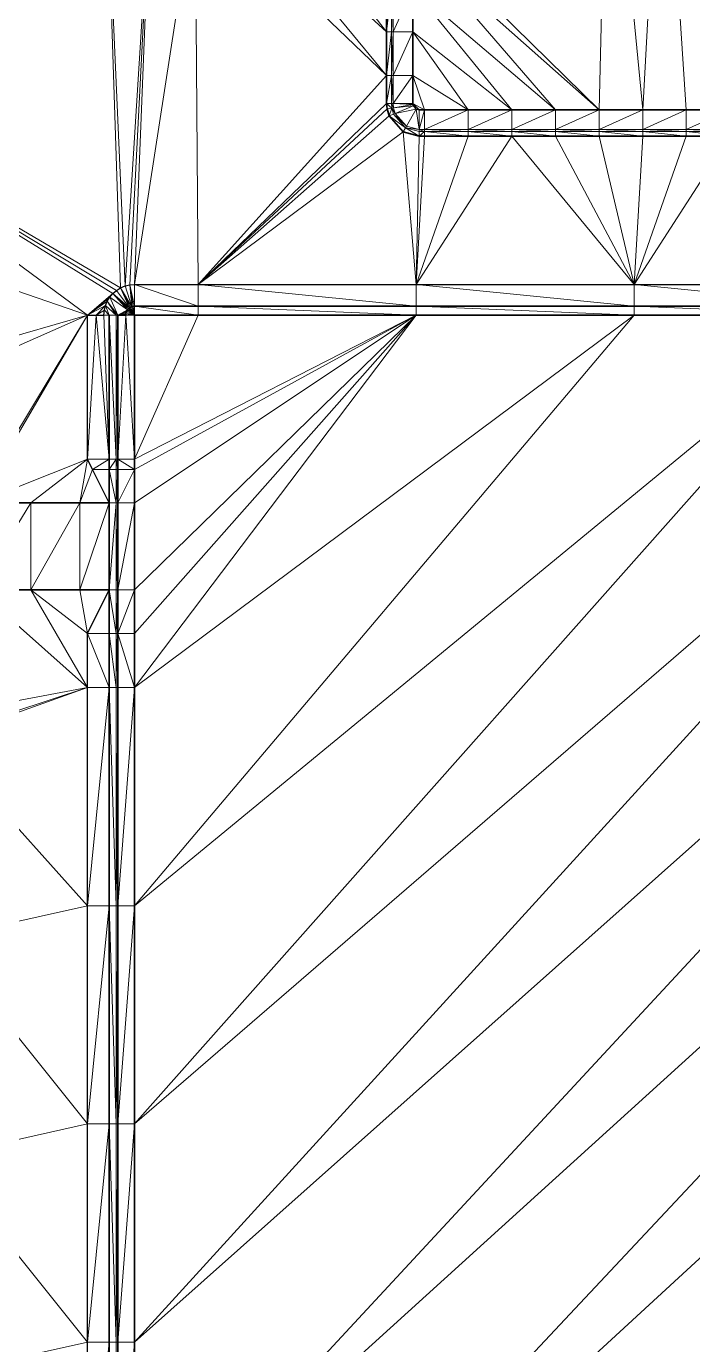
# Model space of a CAD drawing. Header units: metres. Extents: x 246428 to 246884, y 7418966 to 7419490.
# Drawn here: x 246620.42 to 246635.7, y 7419343.61 to 7419373.82 of the extents above; entities that cross this region are included whole.
import ezdxf

# ---------------------------------------------------------------- set-up
doc = ezdxf.new("R2010")
doc.units = ezdxf.units.M
doc.linetypes.add('blank name', pattern=[0])
doc.linetypes.add('HIDDEN', pattern=[9.525, 6.35, -3.175])
doc.layers.add('_12D_UNMAPPED', color=7, linetype='Continuous')
doc.layers.add('BATTER', color=250, linetype='HIDDEN', lineweight=25)
doc.layers.add('MISC_PATHS', color=7, linetype='Continuous', lineweight=35)
for name, color, linetype, lineweight, true_color in [('KERB_BACK', 7, 'Continuous', 35, 0x5fd2ff), ('KERB_LINE', 7, 'Continuous', 18, 0xb9b9b9), ('KERB_LIP', 7, 'Continuous', 35, 0x5fd2ff), ('KERB_TOP', 7, 'Continuous', 18, 0xb9b9b9)]:
    doc.layers.add(name, color=color, linetype=linetype, lineweight=lineweight, true_color=true_color)

msp = doc.modelspace()

# ---------------------------------------------------------------- linework, layer by layer
at = {"layer": '_12D_UNMAPPED', "color": 3, "linetype": 'blank name', "lineweight": 0}
for points in [[(246633.752, 7419380.205, 33.685), (246633.552, 7419371.905, 33.6), (246629.28, 7419376.105, 33.6)], [(246634.552, 7419371.905, 33.611), (246633.552, 7419371.905, 33.6), (246633.752, 7419380.205, 33.685)], [(246634.552, 7419371.905, 33.611), (246633.752, 7419380.205, 33.685), (246635.008, 7419380.205, 33.699)], [(246635.552, 7419371.905, 33.622), (246634.552, 7419371.905, 33.611), (246635.008, 7419380.205, 33.699)], [(246636.552, 7419371.905, 33.634), (246635.552, 7419371.905, 33.622), (246635.008, 7419380.205, 33.699)], [(246637.552, 7419371.905, 33.648), (246635.008, 7419380.205, 33.699), (246640.008, 7419380.205, 33.768)], [(246637.552, 7419371.905, 33.648), (246636.552, 7419371.905, 33.634), (246635.008, 7419380.205, 33.699)], [(246621.277, 7419377.715, 33.655), (246614.765, 7419372.412, 33.803), (246620.319, 7419378.122, 33.647)], [(246622.261, 7419377.375, 33.667), (246614.765, 7419372.412, 33.803), (246621.277, 7419377.715, 33.655)], [(246622.58, 7419367.829, 34.34), (246614.765, 7419372.412, 33.803), (246622.261, 7419377.375, 33.667)], [(246623.266, 7419377.103, 33.679), (246622.682, 7419367.871, 34.34), (246622.261, 7419377.375, 33.667)], [(246622.682, 7419367.871, 34.34), (246622.58, 7419367.829, 34.34), (246622.261, 7419377.375, 33.667)], [(246622.788, 7419367.896, 34.34), (246622.682, 7419367.871, 34.34), (246623.266, 7419377.103, 33.679)], [(246622.898, 7419367.905, 34.34), (246622.788, 7419367.896, 34.34), (246623.266, 7419377.103, 33.679)], [(246624.287, 7419376.901, 33.686), (246622.898, 7419367.905, 34.34), (246623.266, 7419377.103, 33.679)], [(246624.359, 7419367.905, 34.35), (246622.898, 7419367.905, 34.34), (246624.287, 7419376.901, 33.686)], [(246628.679, 7419372.697, 33.692), (246624.359, 7419367.905, 34.35), (246624.287, 7419376.901, 33.686)], [(246625.32, 7419376.77, 33.7), (246628.679, 7419372.697, 33.692), (246624.287, 7419376.901, 33.686)], [(246628.679, 7419373.697, 33.702), (246628.679, 7419372.697, 33.692), (246625.32, 7419376.77, 33.7)], [(246626.359, 7419376.709, 33.709), (246628.679, 7419373.697, 33.702), (246625.32, 7419376.77, 33.7)], [(246628.679, 7419374.697, 33.711), (246628.679, 7419373.697, 33.702), (246626.359, 7419376.709, 33.709)], [(246633.552, 7419371.905, 33.6), (246629.28, 7419375.697, 33.596), (246629.28, 7419376.105, 33.6)], [(246633.552, 7419371.905, 33.6), (246632.552, 7419371.905, 33.59), (246629.28, 7419375.697, 33.596)], [(246632.552, 7419371.905, 33.59), (246629.28, 7419374.697, 33.586), (246629.28, 7419375.697, 33.596)], [(246628.79, 7419374.697, 33.711), (246628.679, 7419373.697, 33.702), (246628.679, 7419374.697, 33.711)], [(246628.79, 7419374.697, 33.711), (246628.79, 7419373.697, 33.702), (246628.679, 7419373.697, 33.702)], [(246628.829, 7419373.697, 33.552), (246628.79, 7419373.697, 33.702), (246628.79, 7419374.697, 33.711)], [(246628.829, 7419374.697, 33.561), (246628.829, 7419373.697, 33.552), (246628.79, 7419374.697, 33.711)], [(246629.28, 7419374.697, 33.586), (246629.28, 7419373.697, 33.577), (246628.829, 7419373.697, 33.552)], [(246629.28, 7419374.697, 33.586), (246628.829, 7419373.697, 33.552), (246628.829, 7419374.697, 33.561)], [(246631.552, 7419371.905, 33.58), (246629.28, 7419373.697, 33.577), (246629.28, 7419374.697, 33.586)], [(246632.552, 7419371.905, 33.59), (246631.552, 7419371.905, 33.58), (246629.28, 7419374.697, 33.586)], [(246628.79, 7419373.697, 33.702), (246628.679, 7419372.697, 33.692), (246628.679, 7419373.697, 33.702)], [(246628.79, 7419373.697, 33.702), (246628.79, 7419372.697, 33.692), (246628.679, 7419372.697, 33.692)], [(246628.829, 7419373.697, 33.552), (246628.829, 7419372.697, 33.542), (246628.79, 7419373.697, 33.702)], [(246628.829, 7419372.697, 33.542), (246628.79, 7419372.697, 33.692), (246628.79, 7419373.697, 33.702)], [(246629.28, 7419373.697, 33.577), (246628.829, 7419372.697, 33.542), (246628.829, 7419373.697, 33.552)], [(246629.28, 7419373.697, 33.577), (246629.28, 7419372.697, 33.567), (246628.829, 7419372.697, 33.542)], [(246630.552, 7419371.905, 33.57), (246629.28, 7419372.697, 33.567), (246629.28, 7419373.697, 33.577)], [(246631.552, 7419371.905, 33.58), (246630.552, 7419371.905, 33.57), (246629.28, 7419373.697, 33.577)], [(246628.679, 7419372.055, 33.686), (246624.359, 7419367.905, 34.35), (246628.679, 7419372.697, 33.692)], [(246628.79, 7419372.697, 33.692), (246628.79, 7419372.055, 33.686), (246628.679, 7419372.055, 33.686)], [(246628.79, 7419372.697, 33.692), (246628.679, 7419372.055, 33.686), (246628.679, 7419372.697, 33.692)], [(246628.829, 7419372.697, 33.542), (246628.79, 7419372.055, 33.686), (246628.79, 7419372.697, 33.692)], [(246628.829, 7419372.697, 33.542), (246628.829, 7419372.055, 33.536), (246628.79, 7419372.055, 33.686)], [(246629.28, 7419372.697, 33.567), (246628.829, 7419372.055, 33.536), (246628.829, 7419372.697, 33.542)], [(246629.28, 7419372.697, 33.567), (246629.28, 7419372.055, 33.561), (246628.829, 7419372.055, 33.536)], [(246629.552, 7419371.905, 33.561), (246629.28, 7419372.055, 33.561), (246629.28, 7419372.697, 33.567)], [(246630.552, 7419371.905, 33.57), (246629.552, 7419371.905, 33.561), (246629.28, 7419372.697, 33.567)], [(246621.817, 7419367.205, 34.49), (246613.711, 7419369.992, 33.528), (246614.765, 7419372.412, 33.803)], [(246622.403, 7419367.7, 34.34), (246621.817, 7419367.205, 34.49), (246614.765, 7419372.412, 33.803)], [(246622.487, 7419367.771, 34.34), (246622.403, 7419367.7, 34.34), (246614.765, 7419372.412, 33.803)], [(246622.58, 7419367.829, 34.34), (246622.487, 7419367.771, 34.34), (246614.765, 7419372.412, 33.803)], [(246628.69, 7419371.93, 33.686), (246624.359, 7419367.905, 34.35), (246628.679, 7419372.055, 33.686)], [(246628.736, 7419371.77, 33.686), (246624.359, 7419367.905, 34.35), (246628.69, 7419371.93, 33.686)], [(246628.79, 7419372.055, 33.686), (246628.799, 7419371.948, 33.686), (246628.679, 7419372.055, 33.686)], [(246628.799, 7419371.948, 33.686), (246628.69, 7419371.93, 33.686), (246628.679, 7419372.055, 33.686)], [(246628.799, 7419371.948, 33.686), (246628.736, 7419371.77, 33.686), (246628.69, 7419371.93, 33.686)], [(246628.799, 7419371.948, 33.686), (246628.838, 7419371.812, 33.686), (246628.736, 7419371.77, 33.686)], [(246628.829, 7419372.055, 33.536), (246628.838, 7419371.955, 33.536), (246628.79, 7419372.055, 33.686)], [(246628.838, 7419371.955, 33.536), (246628.799, 7419371.948, 33.686), (246628.79, 7419372.055, 33.686)], [(246628.838, 7419371.955, 33.536), (246628.875, 7419371.827, 33.536), (246628.799, 7419371.948, 33.686)], [(246628.875, 7419371.827, 33.536), (246628.838, 7419371.812, 33.686), (246628.799, 7419371.948, 33.686)], [(246629.282, 7419372.03, 33.561), (246628.838, 7419371.955, 33.536), (246628.829, 7419372.055, 33.536)], [(246629.28, 7419372.055, 33.561), (246629.282, 7419372.03, 33.561), (246628.829, 7419372.055, 33.536)], [(246629.282, 7419372.03, 33.561), (246629.291, 7419371.998, 33.561), (246628.838, 7419371.955, 33.536)], [(246629.291, 7419371.998, 33.561), (246628.875, 7419371.827, 33.536), (246628.838, 7419371.955, 33.536)], [(246628.875, 7419371.827, 33.536), (246629.135, 7419371.533, 33.536), (246628.838, 7419371.812, 33.686)], [(246629.291, 7419371.998, 33.561), (246629.356, 7419371.925, 33.561), (246628.875, 7419371.827, 33.536)], [(246629.356, 7419371.925, 33.561), (246629.135, 7419371.533, 33.536), (246628.875, 7419371.827, 33.536)], [(246629.356, 7419371.925, 33.561), (246629.429, 7419371.455, 33.535), (246629.135, 7419371.533, 33.536)], [(246629.291, 7419371.998, 33.561), (246629.282, 7419372.03, 33.561), (246629.28, 7419372.055, 33.561)], [(246629.356, 7419371.925, 33.561), (246629.291, 7419371.998, 33.561), (246629.28, 7419372.055, 33.561)], [(246629.429, 7419371.905, 33.56), (246629.356, 7419371.925, 33.561), (246629.28, 7419372.055, 33.561)], [(246629.552, 7419371.905, 33.561), (246629.429, 7419371.905, 33.56), (246629.28, 7419372.055, 33.561)], [(246629.356, 7419371.925, 33.561), (246629.429, 7419371.905, 33.56), (246629.429, 7419371.455, 33.535)], [(246629.552, 7419371.905, 33.561), (246629.552, 7419371.455, 33.536), (246629.429, 7419371.455, 33.535)], [(246629.429, 7419371.905, 33.56), (246629.552, 7419371.905, 33.561), (246629.429, 7419371.455, 33.535)], [(246629.552, 7419371.905, 33.561), (246630.552, 7419371.905, 33.57), (246629.552, 7419371.455, 33.536)], [(246630.552, 7419371.905, 33.57), (246630.552, 7419371.455, 33.545), (246629.552, 7419371.455, 33.536)], [(246630.552, 7419371.905, 33.57), (246631.552, 7419371.905, 33.58), (246630.552, 7419371.455, 33.545)], [(246631.552, 7419371.905, 33.58), (246631.552, 7419371.455, 33.555), (246630.552, 7419371.455, 33.545)], [(246632.552, 7419371.905, 33.59), (246632.552, 7419371.455, 33.565), (246631.552, 7419371.455, 33.555)], [(246631.552, 7419371.905, 33.58), (246632.552, 7419371.905, 33.59), (246631.552, 7419371.455, 33.555)], [(246632.552, 7419371.905, 33.59), (246633.552, 7419371.905, 33.6), (246632.552, 7419371.455, 33.565)], [(246633.552, 7419371.905, 33.6), (246633.552, 7419371.455, 33.575), (246632.552, 7419371.455, 33.565)], [(246633.552, 7419371.905, 33.6), (246634.552, 7419371.905, 33.611), (246633.552, 7419371.455, 33.575)], [(246634.552, 7419371.905, 33.611), (246634.552, 7419371.455, 33.586), (246633.552, 7419371.455, 33.575)], [(246634.552, 7419371.905, 33.611), (246635.552, 7419371.905, 33.622), (246634.552, 7419371.455, 33.586)], [(246635.552, 7419371.905, 33.622), (246635.552, 7419371.455, 33.597), (246634.552, 7419371.455, 33.586)], [(246635.552, 7419371.905, 33.622), (246636.552, 7419371.905, 33.634), (246635.552, 7419371.455, 33.597)], [(246636.552, 7419371.905, 33.634), (246636.552, 7419371.455, 33.609), (246635.552, 7419371.455, 33.597)], [(246629.061, 7419371.402, 33.686), (246624.359, 7419367.905, 34.35), (246628.736, 7419371.77, 33.686)], [(246628.838, 7419371.812, 33.686), (246629.115, 7419371.498, 33.686), (246628.736, 7419371.77, 33.686)], [(246629.115, 7419371.498, 33.686), (246629.061, 7419371.402, 33.686), (246628.736, 7419371.77, 33.686)], [(246629.135, 7419371.533, 33.536), (246629.115, 7419371.498, 33.686), (246628.838, 7419371.812, 33.686)], [(246629.135, 7419371.533, 33.536), (246629.429, 7419371.455, 33.535), (246629.115, 7419371.498, 33.686)], [(246629.359, 7419367.905, 34.385), (246624.359, 7419367.905, 34.35), (246629.061, 7419371.402, 33.686)], [(246629.115, 7419371.498, 33.686), (246629.429, 7419371.305, 33.685), (246629.061, 7419371.402, 33.686)], [(246629.429, 7419371.305, 33.685), (246629.359, 7419367.905, 34.385), (246629.061, 7419371.402, 33.686)], [(246629.115, 7419371.498, 33.686), (246629.429, 7419371.415, 33.685), (246629.429, 7419371.305, 33.685)], [(246629.429, 7419371.455, 33.535), (246629.429, 7419371.415, 33.685), (246629.115, 7419371.498, 33.686)], [(246634.359, 7419367.905, 34.421), (246629.359, 7419367.905, 34.385), (246631.552, 7419371.305, 33.705)], [(246631.552, 7419371.305, 33.705), (246629.359, 7419367.905, 34.385), (246630.552, 7419371.305, 33.695)], [(246630.552, 7419371.305, 33.695), (246629.359, 7419367.905, 34.385), (246629.552, 7419371.305, 33.686)], [(246629.552, 7419371.305, 33.686), (246629.359, 7419367.905, 34.385), (246629.429, 7419371.305, 33.685)], [(246629.429, 7419371.455, 33.535), (246629.552, 7419371.455, 33.536), (246629.552, 7419371.415, 33.686)], [(246629.429, 7419371.455, 33.535), (246629.552, 7419371.415, 33.686), (246629.429, 7419371.415, 33.685)], [(246629.429, 7419371.415, 33.685), (246629.552, 7419371.415, 33.686), (246629.429, 7419371.305, 33.685)], [(246629.552, 7419371.415, 33.686), (246629.552, 7419371.305, 33.686), (246629.429, 7419371.305, 33.685)], [(246629.552, 7419371.455, 33.536), (246630.552, 7419371.455, 33.545), (246630.552, 7419371.415, 33.695)], [(246629.552, 7419371.455, 33.536), (246630.552, 7419371.415, 33.695), (246629.552, 7419371.415, 33.686)], [(246629.552, 7419371.415, 33.686), (246630.552, 7419371.415, 33.695), (246630.552, 7419371.305, 33.695)], [(246629.552, 7419371.415, 33.686), (246630.552, 7419371.305, 33.695), (246629.552, 7419371.305, 33.686)], [(246630.552, 7419371.455, 33.545), (246631.552, 7419371.455, 33.555), (246631.552, 7419371.415, 33.705)], [(246630.552, 7419371.455, 33.545), (246631.552, 7419371.415, 33.705), (246630.552, 7419371.415, 33.695)], [(246630.552, 7419371.415, 33.695), (246631.552, 7419371.415, 33.705), (246631.552, 7419371.305, 33.705)], [(246630.552, 7419371.415, 33.695), (246631.552, 7419371.305, 33.705), (246630.552, 7419371.305, 33.695)], [(246631.552, 7419371.455, 33.555), (246632.552, 7419371.455, 33.565), (246632.552, 7419371.415, 33.715)], [(246631.552, 7419371.455, 33.555), (246632.552, 7419371.415, 33.715), (246631.552, 7419371.415, 33.705)], [(246631.552, 7419371.415, 33.705), (246632.552, 7419371.305, 33.715), (246631.552, 7419371.305, 33.705)], [(246631.552, 7419371.415, 33.705), (246632.552, 7419371.415, 33.715), (246632.552, 7419371.305, 33.715)], [(246632.552, 7419371.305, 33.715), (246634.359, 7419367.905, 34.421), (246631.552, 7419371.305, 33.705)], [(246632.552, 7419371.455, 33.565), (246633.552, 7419371.415, 33.725), (246632.552, 7419371.415, 33.715)], [(246632.552, 7419371.455, 33.565), (246633.552, 7419371.455, 33.575), (246633.552, 7419371.415, 33.725)], [(246632.552, 7419371.415, 33.715), (246633.552, 7419371.305, 33.725), (246632.552, 7419371.305, 33.715)], [(246632.552, 7419371.415, 33.715), (246633.552, 7419371.415, 33.725), (246633.552, 7419371.305, 33.725)], [(246633.552, 7419371.305, 33.725), (246634.359, 7419367.905, 34.421), (246632.552, 7419371.305, 33.715)], [(246633.552, 7419371.455, 33.575), (246634.552, 7419371.455, 33.586), (246634.552, 7419371.415, 33.736)], [(246633.552, 7419371.455, 33.575), (246634.552, 7419371.415, 33.736), (246633.552, 7419371.415, 33.725)], [(246633.552, 7419371.415, 33.725), (246634.552, 7419371.415, 33.736), (246634.552, 7419371.305, 33.736)], [(246633.552, 7419371.415, 33.725), (246634.552, 7419371.305, 33.736), (246633.552, 7419371.305, 33.725)], [(246634.552, 7419371.305, 33.736), (246634.359, 7419367.905, 34.421), (246633.552, 7419371.305, 33.725)], [(246639.359, 7419367.905, 34.456), (246634.359, 7419367.905, 34.421), (246636.552, 7419371.305, 33.759)], [(246636.552, 7419371.305, 33.759), (246634.359, 7419367.905, 34.421), (246635.552, 7419371.305, 33.747)], [(246635.552, 7419371.305, 33.747), (246634.359, 7419367.905, 34.421), (246634.552, 7419371.305, 33.736)], [(246634.552, 7419371.455, 33.586), (246635.552, 7419371.455, 33.597), (246635.552, 7419371.415, 33.747)], [(246634.552, 7419371.455, 33.586), (246635.552, 7419371.415, 33.747), (246634.552, 7419371.415, 33.736)], [(246634.552, 7419371.415, 33.736), (246635.552, 7419371.415, 33.747), (246635.552, 7419371.305, 33.747)], [(246634.552, 7419371.415, 33.736), (246635.552, 7419371.305, 33.747), (246634.552, 7419371.305, 33.736)], [(246635.552, 7419371.455, 33.597), (246636.552, 7419371.455, 33.609), (246636.552, 7419371.415, 33.759)], [(246635.552, 7419371.455, 33.597), (246636.552, 7419371.415, 33.759), (246635.552, 7419371.415, 33.747)], [(246635.552, 7419371.415, 33.747), (246636.552, 7419371.415, 33.759), (246636.552, 7419371.305, 33.759)], [(246635.552, 7419371.415, 33.747), (246636.552, 7419371.305, 33.759), (246635.552, 7419371.305, 33.747)], [(246613.711, 7419369.992, 33.528), (246621.817, 7419367.205, 34.49), (246615.883, 7419365.489, 33.602)], [(246622.836, 7419367.395, 34.345), (246622.682, 7419367.871, 34.34), (246622.788, 7419367.896, 34.34)], [(246622.898, 7419367.405, 34.345), (246622.788, 7419367.896, 34.34), (246622.898, 7419367.905, 34.34)], [(246622.867, 7419367.403, 34.345), (246622.836, 7419367.395, 34.345), (246622.788, 7419367.896, 34.34)], [(246622.898, 7419367.405, 34.345), (246622.867, 7419367.403, 34.345), (246622.788, 7419367.896, 34.34)], [(246624.359, 7419367.405, 34.355), (246622.898, 7419367.405, 34.345), (246622.898, 7419367.905, 34.34)], [(246624.359, 7419367.405, 34.355), (246622.898, 7419367.905, 34.34), (246624.359, 7419367.905, 34.35)], [(246624.359, 7419367.405, 34.355), (246624.359, 7419367.905, 34.35), (246629.359, 7419367.405, 34.39)], [(246629.359, 7419367.405, 34.39), (246624.359, 7419367.905, 34.35), (246629.359, 7419367.905, 34.385)], [(246634.359, 7419367.405, 34.426), (246629.359, 7419367.405, 34.39), (246629.359, 7419367.905, 34.385)], [(246634.359, 7419367.405, 34.426), (246629.359, 7419367.905, 34.385), (246634.359, 7419367.905, 34.421)], [(246639.359, 7419367.405, 34.461), (246634.359, 7419367.405, 34.426), (246634.359, 7419367.905, 34.421)], [(246639.359, 7419367.405, 34.461), (246634.359, 7419367.905, 34.421), (246639.359, 7419367.905, 34.456)], [(246622.332, 7419367.616, 34.34), (246621.817, 7419367.205, 34.49), (246622.403, 7419367.7, 34.34)], [(246622.274, 7419367.523, 34.34), (246621.817, 7419367.205, 34.49), (246622.332, 7419367.616, 34.34)], [(246622.517, 7419367.205, 34.345), (246622.274, 7419367.523, 34.34), (246622.332, 7419367.616, 34.34)], [(246622.736, 7419367.323, 34.345), (246622.332, 7419367.616, 34.34), (246622.403, 7419367.7, 34.34)], [(246622.736, 7419367.323, 34.345), (246622.517, 7419367.205, 34.345), (246622.332, 7419367.616, 34.34)], [(246622.78, 7419367.367, 34.345), (246622.403, 7419367.7, 34.34), (246622.487, 7419367.771, 34.34)], [(246622.757, 7419367.346, 34.345), (246622.736, 7419367.323, 34.345), (246622.403, 7419367.7, 34.34)], [(246622.78, 7419367.367, 34.345), (246622.757, 7419367.346, 34.345), (246622.403, 7419367.7, 34.34)], [(246622.78, 7419367.367, 34.345), (246622.487, 7419367.771, 34.34), (246622.58, 7419367.829, 34.34)], [(246622.836, 7419367.395, 34.345), (246622.58, 7419367.829, 34.34), (246622.682, 7419367.871, 34.34)], [(246622.807, 7419367.383, 34.345), (246622.78, 7419367.367, 34.345), (246622.58, 7419367.829, 34.34)], [(246622.836, 7419367.395, 34.345), (246622.807, 7419367.383, 34.345), (246622.58, 7419367.829, 34.34)], [(246622.232, 7419367.421, 34.34), (246621.817, 7419367.205, 34.49), (246622.274, 7419367.523, 34.34)], [(246622.017, 7419367.205, 34.34), (246621.817, 7419367.205, 34.49), (246622.232, 7419367.421, 34.34)], [(246622.207, 7419367.315, 34.34), (246622.017, 7419367.205, 34.34), (246622.232, 7419367.421, 34.34)], [(246622.198, 7419367.205, 34.34), (246622.017, 7419367.205, 34.34), (246622.207, 7419367.315, 34.34)], [(246622.317, 7419367.205, 34.495), (246622.198, 7419367.205, 34.34), (246622.207, 7419367.315, 34.34)], [(246622.317, 7419367.205, 34.495), (246622.207, 7419367.315, 34.34), (246622.232, 7419367.421, 34.34)], [(246622.477, 7419367.205, 34.495), (246622.232, 7419367.421, 34.34), (246622.274, 7419367.523, 34.34)], [(246622.477, 7419367.205, 34.495), (246622.317, 7419367.205, 34.495), (246622.232, 7419367.421, 34.34)], [(246622.517, 7419367.205, 34.345), (246622.477, 7419367.205, 34.495), (246622.274, 7419367.523, 34.34)], [(246622.72, 7419367.296, 34.345), (246622.517, 7419367.205, 34.345), (246622.736, 7419367.323, 34.345)], [(246622.708, 7419367.267, 34.345), (246622.517, 7419367.205, 34.345), (246622.72, 7419367.296, 34.345)], [(246622.898, 7419367.205, 34.345), (246622.708, 7419367.267, 34.345), (246622.72, 7419367.296, 34.345)], [(246622.898, 7419367.205, 34.345), (246622.72, 7419367.296, 34.345), (246622.736, 7419367.323, 34.345)], [(246622.898, 7419367.205, 34.345), (246622.736, 7419367.323, 34.345), (246622.757, 7419367.346, 34.345)], [(246622.898, 7419367.205, 34.345), (246622.757, 7419367.346, 34.345), (246622.78, 7419367.367, 34.345)], [(246622.898, 7419367.205, 34.345), (246622.78, 7419367.367, 34.345), (246622.807, 7419367.383, 34.345)], [(246622.898, 7419367.205, 34.345), (246622.807, 7419367.383, 34.345), (246622.836, 7419367.395, 34.345)], [(246622.898, 7419367.205, 34.345), (246622.836, 7419367.395, 34.345), (246622.867, 7419367.403, 34.345)], [(246622.898, 7419367.205, 34.345), (246622.867, 7419367.403, 34.345), (246622.898, 7419367.405, 34.345)], [(246624.359, 7419367.205, 34.355), (246622.898, 7419367.205, 34.345), (246622.898, 7419367.405, 34.345)], [(246624.359, 7419367.205, 34.355), (246622.898, 7419367.405, 34.345), (246624.359, 7419367.405, 34.355)], [(246629.359, 7419367.205, 34.39), (246624.359, 7419367.405, 34.355), (246629.359, 7419367.405, 34.39)], [(246629.359, 7419367.205, 34.39), (246624.359, 7419367.205, 34.355), (246624.359, 7419367.405, 34.355)], [(246634.359, 7419367.205, 34.426), (246629.359, 7419367.205, 34.39), (246629.359, 7419367.405, 34.39)], [(246634.359, 7419367.205, 34.426), (246629.359, 7419367.405, 34.39), (246634.359, 7419367.405, 34.426)], [(246639.359, 7419367.205, 34.461), (246634.359, 7419367.205, 34.426), (246634.359, 7419367.405, 34.426)], [(246639.359, 7419367.205, 34.461), (246634.359, 7419367.405, 34.426), (246639.359, 7419367.405, 34.461)], [(246615.883, 7419365.489, 33.602), (246621.817, 7419367.205, 34.49), (246616.244, 7419364.739, 33.615)], [(246621.817, 7419367.205, 34.49), (246619.219, 7419362.904, 33.686), (246616.244, 7419364.739, 33.615)], [(246619.219, 7419362.904, 33.686), (246621.817, 7419367.205, 34.49), (246619.295, 7419362.904, 33.688)], [(246621.817, 7419367.205, 34.49), (246621.817, 7419363.904, 34.466), (246619.295, 7419362.904, 33.688)], [(246622.317, 7419363.904, 34.471), (246621.817, 7419363.904, 34.466), (246622.017, 7419367.205, 34.34)], [(246621.817, 7419363.904, 34.466), (246621.817, 7419367.205, 34.49), (246622.017, 7419367.205, 34.34)], [(246622.317, 7419363.904, 34.471), (246622.017, 7419367.205, 34.34), (246622.198, 7419367.205, 34.34)], [(246622.317, 7419367.205, 34.495), (246622.317, 7419363.904, 34.471), (246622.198, 7419367.205, 34.34)], [(246622.477, 7419367.205, 34.495), (246622.477, 7419363.904, 34.471), (246622.317, 7419367.205, 34.495)], [(246622.477, 7419363.904, 34.471), (246622.317, 7419363.904, 34.471), (246622.317, 7419367.205, 34.495)], [(246622.517, 7419367.205, 34.345), (246622.517, 7419367.205, 34.345), (246622.477, 7419367.205, 34.495)], [(246622.517, 7419367.205, 34.345), (246622.517, 7419363.904, 34.321), (246622.477, 7419367.205, 34.495)], [(246622.517, 7419363.904, 34.321), (246622.477, 7419363.904, 34.471), (246622.477, 7419367.205, 34.495)], [(246622.7, 7419367.236, 34.345), (246622.517, 7419367.205, 34.345), (246622.708, 7419367.267, 34.345)], [(246622.698, 7419367.205, 34.345), (246622.517, 7419367.205, 34.345), (246622.7, 7419367.236, 34.345)], [(246622.898, 7419363.904, 34.321), (246622.517, 7419363.904, 34.321), (246622.698, 7419367.205, 34.345)], [(246622.517, 7419363.904, 34.321), (246622.517, 7419367.205, 34.345), (246622.698, 7419367.205, 34.345)], [(246622.517, 7419367.205, 34.345), (246622.517, 7419367.205, 34.345), (246622.698, 7419367.205, 34.345)], [(246622.898, 7419367.205, 34.345), (246622.698, 7419367.205, 34.345), (246622.7, 7419367.236, 34.345)], [(246622.898, 7419367.205, 34.345), (246622.898, 7419367.205, 34.345), (246622.698, 7419367.205, 34.345)], [(246622.898, 7419367.205, 34.345), (246622.898, 7419367.205, 34.345), (246622.698, 7419367.205, 34.345)], [(246622.898, 7419367.205, 34.345), (246622.898, 7419363.904, 34.321), (246622.698, 7419367.205, 34.345)], [(246622.898, 7419367.205, 34.345), (246622.7, 7419367.236, 34.345), (246622.708, 7419367.267, 34.345)], [(246622.898, 7419323.666, 34.037), (246664.359, 7419367.205, 34.638), (246669.359, 7419367.205, 34.673)], [(246715.767, 7419328.055, 34.725), (246622.898, 7419318.666, 34.002), (246669.359, 7419367.205, 34.673)], [(246659.359, 7419367.205, 34.603), (246622.898, 7419333.666, 34.108), (246654.359, 7419367.205, 34.567)], [(246622.898, 7419353.666, 34.249), (246622.898, 7419358.666, 34.284), (246634.359, 7419367.205, 34.426)], [(246644.359, 7419367.205, 34.497), (246622.898, 7419348.666, 34.214), (246639.359, 7419367.205, 34.461)], [(246622.898, 7419333.666, 34.108), (246622.898, 7419338.666, 34.143), (246654.359, 7419367.205, 34.567)], [(246622.898, 7419323.666, 34.037), (246622.898, 7419328.666, 34.072), (246664.359, 7419367.205, 34.638)], [(246622.898, 7419318.666, 34.002), (246622.898, 7419323.666, 34.037), (246669.359, 7419367.205, 34.673)], [(246659.359, 7419367.205, 34.603), (246622.898, 7419328.666, 34.072), (246622.898, 7419333.666, 34.108)], [(246622.898, 7419343.666, 34.178), (246644.359, 7419367.205, 34.497), (246649.359, 7419367.205, 34.532)], [(246644.359, 7419367.205, 34.497), (246622.898, 7419343.666, 34.178), (246622.898, 7419348.666, 34.214)], [(246622.898, 7419358.666, 34.284), (246629.359, 7419367.205, 34.39), (246634.359, 7419367.205, 34.426)], [(246622.898, 7419359.904, 34.293), (246629.359, 7419367.205, 34.39), (246622.898, 7419358.666, 34.284)], [(246622.898, 7419348.666, 34.214), (246622.898, 7419353.666, 34.249), (246639.359, 7419367.205, 34.461)], [(246622.898, 7419367.205, 34.345), (246622.898, 7419367.205, 34.345), (246624.359, 7419367.205, 34.355)], [(246629.359, 7419367.205, 34.39), (246622.898, 7419359.904, 34.293), (246622.898, 7419359.904, 34.293)], [(246629.359, 7419367.205, 34.39), (246622.898, 7419359.904, 34.293), (246622.898, 7419360.904, 34.3)], [(246629.359, 7419367.205, 34.39), (246622.898, 7419363.904, 34.321), (246624.359, 7419367.205, 34.355)], [(246629.359, 7419367.205, 34.39), (246622.898, 7419360.904, 34.3), (246622.898, 7419360.904, 34.3)], [(246629.359, 7419367.205, 34.39), (246622.898, 7419360.904, 34.3), (246622.898, 7419362.904, 34.314)], [(246629.359, 7419367.205, 34.39), (246622.898, 7419362.904, 34.314), (246622.898, 7419362.904, 34.314)], [(246629.359, 7419367.205, 34.39), (246622.898, 7419362.904, 34.314), (246622.898, 7419363.666, 34.32)], [(246629.359, 7419367.205, 34.39), (246622.898, 7419363.666, 34.32), (246622.898, 7419363.904, 34.321)], [(246629.359, 7419367.205, 34.39), (246622.898, 7419363.904, 34.321), (246622.898, 7419363.904, 34.321)], [(246622.898, 7419367.205, 34.345), (246622.898, 7419367.205, 34.345), (246624.359, 7419367.205, 34.355)], [(246622.898, 7419363.904, 34.321), (246622.898, 7419367.205, 34.345), (246624.359, 7419367.205, 34.355)], [(246622.898, 7419353.666, 34.249), (246634.359, 7419367.205, 34.426), (246639.359, 7419367.205, 34.461)], [(246622.898, 7419338.666, 34.143), (246622.898, 7419343.666, 34.178), (246649.359, 7419367.205, 34.532)], [(246622.898, 7419328.666, 34.072), (246659.359, 7419367.205, 34.603), (246664.359, 7419367.205, 34.638)], [(246622.898, 7419338.666, 34.143), (246649.359, 7419367.205, 34.532), (246654.359, 7419367.205, 34.567)], [(246619.295, 7419362.904, 33.688), (246621.817, 7419363.904, 34.466), (246620.517, 7419362.904, 34.299)], [(246620.517, 7419362.904, 34.299), (246621.817, 7419363.904, 34.466), (246621.646, 7419362.904, 34.31)], [(246621.817, 7419363.904, 34.466), (246621.817, 7419363.904, 34.466), (246620.517, 7419362.904, 34.299)], [(246621.817, 7419363.904, 34.466), (246621.936, 7419363.666, 34.43), (246621.646, 7419362.904, 34.31)], [(246621.646, 7419362.904, 34.31), (246621.936, 7419363.666, 34.43), (246622.317, 7419362.904, 34.317)], [(246622.317, 7419363.904, 34.471), (246622.317, 7419363.904, 34.471), (246621.817, 7419363.904, 34.466)], [(246622.317, 7419363.904, 34.471), (246621.936, 7419363.666, 34.43), (246621.817, 7419363.904, 34.466)], [(246622.317, 7419363.904, 34.471), (246621.817, 7419363.904, 34.466), (246621.817, 7419363.904, 34.466)], [(246622.317, 7419363.904, 34.471), (246622.317, 7419363.666, 34.434), (246621.936, 7419363.666, 34.43)], [(246621.936, 7419363.666, 34.43), (246622.317, 7419363.666, 34.434), (246622.317, 7419362.904, 34.314)], [(246621.936, 7419363.666, 34.43), (246622.317, 7419362.904, 34.314), (246622.317, 7419362.904, 34.317)], [(246622.477, 7419363.904, 34.471), (246622.317, 7419363.666, 34.434), (246622.317, 7419363.904, 34.471)], [(246622.477, 7419363.904, 34.471), (246622.317, 7419363.904, 34.471), (246622.317, 7419363.904, 34.471)], [(246622.477, 7419363.904, 34.471), (246622.477, 7419363.666, 34.434), (246622.317, 7419363.666, 34.434)], [(246622.477, 7419363.904, 34.471), (246622.477, 7419363.904, 34.471), (246622.317, 7419363.904, 34.471)], [(246622.477, 7419363.666, 34.434), (246622.477, 7419362.904, 34.314), (246622.317, 7419363.666, 34.434)], [(246622.477, 7419362.904, 34.314), (246622.317, 7419362.904, 34.314), (246622.317, 7419363.666, 34.434)], [(246622.517, 7419363.904, 34.321), (246622.517, 7419363.666, 34.32), (246622.477, 7419363.904, 34.471)], [(246622.517, 7419363.904, 34.321), (246622.517, 7419363.904, 34.321), (246622.477, 7419363.904, 34.471)], [(246622.517, 7419363.666, 34.32), (246622.477, 7419363.666, 34.434), (246622.477, 7419363.904, 34.471)], [(246622.517, 7419363.904, 34.321), (246622.477, 7419363.904, 34.471), (246622.477, 7419363.904, 34.471)], [(246622.517, 7419363.666, 34.32), (246622.477, 7419362.904, 34.314), (246622.477, 7419363.666, 34.434)], [(246622.517, 7419363.666, 34.32), (246622.517, 7419362.904, 34.314), (246622.477, 7419362.904, 34.314)], [(246622.898, 7419363.904, 34.321), (246622.898, 7419363.666, 34.32), (246622.517, 7419363.904, 34.321)], [(246622.898, 7419363.666, 34.32), (246622.517, 7419363.666, 34.32), (246622.517, 7419363.904, 34.321)], [(246622.898, 7419363.904, 34.321), (246622.898, 7419363.904, 34.321), (246622.517, 7419363.904, 34.321)], [(246622.898, 7419363.904, 34.321), (246622.517, 7419363.904, 34.321), (246622.517, 7419363.904, 34.321)], [(246622.898, 7419363.666, 34.32), (246622.898, 7419362.904, 34.314), (246622.517, 7419362.904, 34.314)], [(246622.898, 7419363.666, 34.32), (246622.517, 7419362.904, 34.314), (246622.517, 7419363.666, 34.32)], [(246619.295, 7419362.904, 33.688), (246620.517, 7419362.904, 34.299), (246619.295, 7419360.904, 33.668)], [(246619.295, 7419360.904, 33.668), (246620.517, 7419362.904, 34.299), (246620.517, 7419360.904, 34.279)], [(246620.517, 7419362.904, 34.299), (246621.646, 7419362.904, 34.31), (246620.517, 7419360.904, 34.279)], [(246620.517, 7419360.904, 34.279), (246621.646, 7419362.904, 34.31), (246621.646, 7419360.904, 34.29)], [(246622.317, 7419362.904, 34.314), (246621.646, 7419362.904, 34.31), (246622.317, 7419362.904, 34.317)], [(246621.646, 7419362.904, 34.31), (246622.317, 7419362.904, 34.314), (246621.646, 7419360.904, 34.29)], [(246621.646, 7419360.904, 34.29), (246622.317, 7419362.904, 34.314), (246622.317, 7419360.904, 34.297)], [(246622.477, 7419362.904, 34.314), (246622.477, 7419360.904, 34.3), (246622.317, 7419360.904, 34.3)], [(246622.477, 7419362.904, 34.314), (246622.317, 7419360.904, 34.3), (246622.317, 7419362.904, 34.314)], [(246622.477, 7419362.904, 34.314), (246622.317, 7419362.904, 34.314), (246622.317, 7419362.904, 34.314)], [(246622.477, 7419362.904, 34.314), (246622.477, 7419362.904, 34.314), (246622.317, 7419362.904, 34.314)], [(246622.317, 7419362.904, 34.314), (246622.477, 7419362.904, 34.314), (246622.317, 7419362.904, 34.314)], [(246622.317, 7419362.904, 34.314), (246622.317, 7419362.904, 34.317), (246622.317, 7419362.904, 34.314)], [(246622.317, 7419362.904, 34.317), (246622.317, 7419362.904, 34.314), (246622.317, 7419362.904, 34.314)], [(246622.317, 7419362.904, 34.314), (246622.317, 7419360.904, 34.3), (246622.317, 7419360.904, 34.297)], [(246622.517, 7419362.904, 34.314), (246622.477, 7419362.904, 34.314), (246622.477, 7419362.904, 34.314)], [(246622.517, 7419362.904, 34.314), (246622.517, 7419362.904, 34.314), (246622.477, 7419362.904, 34.314)], [(246622.517, 7419362.904, 34.314), (246622.477, 7419360.904, 34.3), (246622.477, 7419362.904, 34.314)], [(246622.517, 7419362.904, 34.314), (246622.517, 7419360.904, 34.3), (246622.477, 7419360.904, 34.3)], [(246622.898, 7419362.904, 34.314), (246622.898, 7419360.904, 34.3), (246622.517, 7419360.904, 34.3)], [(246622.898, 7419362.904, 34.314), (246622.517, 7419360.904, 34.3), (246622.517, 7419362.904, 34.314)], [(246622.898, 7419362.904, 34.314), (246622.517, 7419362.904, 34.314), (246622.517, 7419362.904, 34.314)], [(246622.898, 7419362.904, 34.314), (246622.898, 7419362.904, 34.314), (246622.517, 7419362.904, 34.314)], [(246621.817, 7419358.666, 34.429), (246618.188, 7419357.992, 33.692), (246619.295, 7419360.904, 33.668)], [(246621.817, 7419358.666, 34.429), (246619.295, 7419360.904, 33.668), (246620.517, 7419360.904, 34.279)], [(246621.817, 7419359.904, 34.438), (246620.517, 7419360.904, 34.279), (246621.646, 7419360.904, 34.29)], [(246621.817, 7419359.904, 34.438), (246621.817, 7419359.904, 34.438), (246620.517, 7419360.904, 34.279)], [(246621.817, 7419359.904, 34.438), (246621.817, 7419358.666, 34.429), (246620.517, 7419360.904, 34.279)], [(246622.317, 7419360.904, 34.3), (246621.817, 7419359.904, 34.438), (246621.646, 7419360.904, 34.29)], [(246622.317, 7419360.904, 34.3), (246621.646, 7419360.904, 34.29), (246622.317, 7419360.904, 34.297)], [(246622.317, 7419359.904, 34.443), (246621.817, 7419359.904, 34.438), (246622.317, 7419360.904, 34.3)], [(246622.317, 7419360.904, 34.3), (246622.317, 7419359.904, 34.443), (246622.317, 7419360.904, 34.3)], [(246622.317, 7419360.904, 34.3), (246622.477, 7419360.904, 34.3), (246622.317, 7419360.904, 34.3)], [(246622.477, 7419360.904, 34.3), (246622.317, 7419360.904, 34.3), (246622.317, 7419360.904, 34.3)], [(246622.477, 7419359.904, 34.443), (246622.317, 7419359.904, 34.443), (246622.317, 7419360.904, 34.3)], [(246622.477, 7419360.904, 34.3), (246622.477, 7419359.904, 34.443), (246622.317, 7419360.904, 34.3)], [(246622.317, 7419360.904, 34.3), (246622.317, 7419360.904, 34.3), (246622.317, 7419360.904, 34.3)], [(246622.477, 7419360.904, 34.3), (246622.477, 7419360.904, 34.3), (246622.317, 7419360.904, 34.3)], [(246622.317, 7419360.904, 34.3), (246622.317, 7419360.904, 34.297), (246622.317, 7419360.904, 34.3)], [(246622.317, 7419360.904, 34.3), (246622.317, 7419360.904, 34.297), (246622.317, 7419360.904, 34.3)], [(246622.517, 7419360.904, 34.3), (246622.517, 7419360.904, 34.3), (246622.477, 7419360.904, 34.3)], [(246622.517, 7419360.904, 34.3), (246622.477, 7419359.904, 34.443), (246622.477, 7419360.904, 34.3)], [(246622.517, 7419360.904, 34.3), (246622.517, 7419359.904, 34.293), (246622.477, 7419359.904, 34.443)], [(246622.517, 7419360.904, 34.3), (246622.477, 7419360.904, 34.3), (246622.477, 7419360.904, 34.3)], [(246622.898, 7419360.904, 34.3), (246622.517, 7419359.904, 34.293), (246622.517, 7419360.904, 34.3)], [(246622.898, 7419360.904, 34.3), (246622.898, 7419359.904, 34.293), (246622.517, 7419359.904, 34.293)], [(246622.898, 7419360.904, 34.3), (246622.898, 7419360.904, 34.3), (246622.517, 7419360.904, 34.3)], [(246622.898, 7419360.904, 34.3), (246622.517, 7419360.904, 34.3), (246622.517, 7419360.904, 34.3)], [(246622.317, 7419359.904, 34.443), (246622.317, 7419359.904, 34.443), (246621.817, 7419359.904, 34.438)], [(246622.317, 7419359.904, 34.443), (246622.317, 7419358.666, 34.434), (246621.817, 7419359.904, 34.438)], [(246622.317, 7419358.666, 34.434), (246621.817, 7419358.666, 34.429), (246621.817, 7419359.904, 34.438)], [(246622.317, 7419359.904, 34.443), (246621.817, 7419359.904, 34.438), (246621.817, 7419359.904, 34.438)], [(246622.477, 7419359.904, 34.443), (246622.477, 7419358.666, 34.434), (246622.317, 7419359.904, 34.443)], [(246622.477, 7419359.904, 34.443), (246622.317, 7419359.904, 34.443), (246622.317, 7419359.904, 34.443)], [(246622.477, 7419358.666, 34.434), (246622.317, 7419358.666, 34.434), (246622.317, 7419359.904, 34.443)], [(246622.477, 7419359.904, 34.443), (246622.477, 7419359.904, 34.443), (246622.317, 7419359.904, 34.443)], [(246622.517, 7419358.666, 34.284), (246622.477, 7419358.666, 34.434), (246622.477, 7419359.904, 34.443)], [(246622.517, 7419359.904, 34.293), (246622.517, 7419358.666, 34.284), (246622.477, 7419359.904, 34.443)], [(246622.517, 7419359.904, 34.293), (246622.517, 7419359.904, 34.293), (246622.477, 7419359.904, 34.443)], [(246622.517, 7419359.904, 34.293), (246622.477, 7419359.904, 34.443), (246622.477, 7419359.904, 34.443)], [(246622.898, 7419358.666, 34.284), (246622.517, 7419358.666, 34.284), (246622.517, 7419359.904, 34.293)], [(246622.898, 7419359.904, 34.293), (246622.898, 7419359.904, 34.293), (246622.517, 7419359.904, 34.293)], [(246622.898, 7419359.904, 34.293), (246622.898, 7419358.666, 34.284), (246622.517, 7419359.904, 34.293)], [(246622.898, 7419359.904, 34.293), (246622.517, 7419359.904, 34.293), (246622.517, 7419359.904, 34.293)], [(246618.188, 7419357.992, 33.692), (246621.817, 7419358.666, 34.429), (246618.409, 7419357.546, 33.693)], [(246618.409, 7419357.546, 33.693), (246621.817, 7419358.666, 34.429), (246618.415, 7419357.455, 33.694)], [(246621.817, 7419358.666, 34.429), (246621.817, 7419353.666, 34.394), (246618.415, 7419357.455, 33.694)], [(246622.317, 7419358.666, 34.434), (246621.817, 7419353.666, 34.394), (246621.817, 7419358.666, 34.429)], [(246622.317, 7419358.666, 34.434), (246622.317, 7419353.666, 34.399), (246621.817, 7419353.666, 34.394)], [(246622.477, 7419358.666, 34.434), (246622.477, 7419353.666, 34.399), (246622.317, 7419358.666, 34.434)], [(246622.477, 7419353.666, 34.399), (246622.317, 7419353.666, 34.399), (246622.317, 7419358.666, 34.434)], [(246622.517, 7419358.666, 34.284), (246622.477, 7419353.666, 34.399), (246622.477, 7419358.666, 34.434)], [(246622.517, 7419358.666, 34.284), (246622.517, 7419353.666, 34.249), (246622.477, 7419353.666, 34.399)], [(246622.898, 7419358.666, 34.284), (246622.517, 7419353.666, 34.249), (246622.517, 7419358.666, 34.284)], [(246622.898, 7419358.666, 34.284), (246622.898, 7419353.666, 34.249), (246622.517, 7419353.666, 34.249)], [(246618.415, 7419357.455, 33.694), (246621.817, 7419353.666, 34.394), (246618.415, 7419352.908, 33.706)], [(246621.817, 7419353.666, 34.394), (246621.817, 7419348.666, 34.359), (246618.415, 7419352.908, 33.706)], [(246622.317, 7419353.666, 34.399), (246622.317, 7419348.666, 34.364), (246621.817, 7419348.666, 34.359)], [(246622.317, 7419353.666, 34.399), (246621.817, 7419348.666, 34.359), (246621.817, 7419353.666, 34.394)], [(246622.477, 7419353.666, 34.399), (246622.477, 7419348.666, 34.364), (246622.317, 7419353.666, 34.399)], [(246622.477, 7419348.666, 34.364), (246622.317, 7419348.666, 34.364), (246622.317, 7419353.666, 34.399)], [(246622.517, 7419353.666, 34.249), (246622.517, 7419348.666, 34.214), (246622.477, 7419348.666, 34.364)], [(246622.517, 7419353.666, 34.249), (246622.477, 7419348.666, 34.364), (246622.477, 7419353.666, 34.399)], [(246622.898, 7419353.666, 34.249), (246622.898, 7419348.666, 34.214), (246622.517, 7419348.666, 34.214)], [(246622.898, 7419353.666, 34.249), (246622.517, 7419348.666, 34.214), (246622.517, 7419353.666, 34.249)], [(246618.415, 7419352.908, 33.706), (246621.817, 7419348.666, 34.359), (246618.415, 7419347.908, 33.72)], [(246621.817, 7419348.666, 34.359), (246621.817, 7419343.666, 34.323), (246618.415, 7419347.908, 33.72)], [(246622.317, 7419348.666, 34.364), (246622.317, 7419343.666, 34.328), (246621.817, 7419343.666, 34.323)], [(246622.317, 7419348.666, 34.364), (246621.817, 7419343.666, 34.323), (246621.817, 7419348.666, 34.359)], [(246622.477, 7419348.666, 34.364), (246622.477, 7419343.666, 34.328), (246622.317, 7419348.666, 34.364)], [(246622.477, 7419343.666, 34.328), (246622.317, 7419343.666, 34.328), (246622.317, 7419348.666, 34.364)], [(246622.517, 7419348.666, 34.214), (246622.517, 7419343.666, 34.178), (246622.477, 7419343.666, 34.328)], [(246622.517, 7419348.666, 34.214), (246622.477, 7419343.666, 34.328), (246622.477, 7419348.666, 34.364)], [(246622.898, 7419348.666, 34.214), (246622.898, 7419343.666, 34.178), (246622.517, 7419343.666, 34.178)], [(246622.898, 7419348.666, 34.214), (246622.517, 7419343.666, 34.178), (246622.517, 7419348.666, 34.214)], [(246618.415, 7419347.908, 33.72), (246621.817, 7419343.666, 34.323), (246618.415, 7419342.908, 33.733)], [(246621.817, 7419343.666, 34.323), (246621.817, 7419338.666, 34.288), (246618.415, 7419342.908, 33.733)], [(246622.317, 7419338.666, 34.293), (246621.817, 7419338.666, 34.288), (246622.317, 7419343.666, 34.328)], [(246622.317, 7419343.666, 34.328), (246621.817, 7419338.666, 34.288), (246621.817, 7419343.666, 34.323)], [(246622.477, 7419338.666, 34.293), (246622.317, 7419338.666, 34.293), (246622.317, 7419343.666, 34.328)], [(246622.477, 7419343.666, 34.328), (246622.477, 7419338.666, 34.293), (246622.317, 7419343.666, 34.328)], [(246622.517, 7419338.666, 34.143), (246622.477, 7419338.666, 34.293), (246622.517, 7419343.666, 34.178)], [(246622.517, 7419343.666, 34.178), (246622.477, 7419338.666, 34.293), (246622.477, 7419343.666, 34.328)], [(246622.898, 7419343.666, 34.178), (246622.898, 7419338.666, 34.143), (246622.517, 7419338.666, 34.143)], [(246622.898, 7419343.666, 34.178), (246622.517, 7419338.666, 34.143), (246622.517, 7419343.666, 34.178)]]:
    msp.add_3dface(points, dxfattribs=at)
at = {"layer": 'BATTER'}
msp.add_polyline3d([(246621.817, 7419338.666, 34.288), (246621.817, 7419343.666, 34.323), (246621.817, 7419348.666, 34.359), (246621.817, 7419353.666, 34.394), (246621.817, 7419358.666, 34.429), (246621.817, 7419359.904, 34.438), (246621.817, 7419359.904, 34.438), (246622.317, 7419360.904, 34.3), (246622.317, 7419360.904, 34.3), (246622.317, 7419362.904, 34.314), (246622.317, 7419362.904, 34.314), (246621.936, 7419363.666, 34.43), (246621.817, 7419363.904, 34.466), (246621.817, 7419363.904, 34.466), (246621.817, 7419367.205, 34.49), (246622.017, 7419367.205, 34.34), (246622.198, 7419367.205, 34.34), (246622.207, 7419367.315, 34.34), (246622.232, 7419367.421, 34.34), (246622.274, 7419367.523, 34.34), (246622.332, 7419367.616, 34.34), (246622.403, 7419367.7, 34.34), (246622.487, 7419367.771, 34.34), (246622.58, 7419367.829, 34.34), (246622.682, 7419367.871, 34.34), (246622.788, 7419367.896, 34.34), (246622.898, 7419367.905, 34.34), (246624.359, 7419367.905, 34.35), (246629.359, 7419367.905, 34.385), (246634.359, 7419367.905, 34.421), (246639.359, 7419367.905, 34.456)], dxfattribs=at)
at = {"layer": 'KERB_BACK'}
for points in [[(246636.552, 7419371.305, 33.759), (246635.552, 7419371.305, 33.747), (246634.552, 7419371.305, 33.736), (246633.552, 7419371.305, 33.725), (246632.552, 7419371.305, 33.715), (246631.552, 7419371.305, 33.705), (246630.552, 7419371.305, 33.695), (246629.552, 7419371.305, 33.686), (246629.429, 7419371.305, 33.685), (246629.061, 7419371.402, 33.686), (246628.736, 7419371.77, 33.686), (246628.69, 7419371.93, 33.686), (246628.679, 7419372.055, 33.686), (246628.679, 7419372.697, 33.692), (246628.679, 7419373.697, 33.702), (246628.679, 7419374.697, 33.711)], [(246622.517, 7419338.666, 34.143), (246622.517, 7419343.666, 34.178), (246622.517, 7419348.666, 34.214), (246622.517, 7419353.666, 34.249), (246622.517, 7419358.666, 34.284), (246622.517, 7419359.904, 34.293), (246622.517, 7419359.904, 34.293), (246622.517, 7419360.904, 34.3), (246622.517, 7419360.904, 34.3), (246622.517, 7419362.904, 34.314), (246622.517, 7419362.904, 34.314), (246622.517, 7419363.666, 34.32), (246622.517, 7419363.904, 34.321), (246622.517, 7419363.904, 34.321), (246622.517, 7419367.205, 34.345), (246622.517, 7419367.205, 34.345), (246622.698, 7419367.205, 34.345), (246622.7, 7419367.236, 34.345), (246622.708, 7419367.267, 34.345), (246622.72, 7419367.296, 34.345), (246622.736, 7419367.323, 34.345), (246622.757, 7419367.346, 34.345), (246622.78, 7419367.367, 34.345), (246622.807, 7419367.383, 34.345), (246622.836, 7419367.395, 34.345), (246622.867, 7419367.403, 34.345), (246622.898, 7419367.405, 34.345), (246624.359, 7419367.405, 34.355), (246629.359, 7419367.405, 34.39), (246634.359, 7419367.405, 34.426), (246639.359, 7419367.405, 34.461)], [(246622.317, 7419323.666, 34.187), (246622.317, 7419328.666, 34.222), (246622.317, 7419333.666, 34.258), (246622.317, 7419338.666, 34.293), (246622.317, 7419343.666, 34.328), (246622.317, 7419348.666, 34.364), (246622.317, 7419353.666, 34.399), (246622.317, 7419358.666, 34.434), (246622.317, 7419359.904, 34.443), (246622.317, 7419359.904, 34.443), (246622.317, 7419360.904, 34.3), (246622.317, 7419360.904, 34.3), (246622.317, 7419362.904, 34.314), (246622.317, 7419362.904, 34.314), (246622.317, 7419363.666, 34.434), (246622.317, 7419363.904, 34.471), (246622.317, 7419363.904, 34.471), (246622.317, 7419367.205, 34.495)]]:
    msp.add_polyline3d(points, dxfattribs=at)
at = {"layer": 'KERB_LINE'}
for points in [[(246636.552, 7419371.455, 33.609), (246635.552, 7419371.455, 33.597), (246634.552, 7419371.455, 33.586), (246633.552, 7419371.455, 33.575), (246632.552, 7419371.455, 33.565), (246631.552, 7419371.455, 33.555), (246630.552, 7419371.455, 33.545), (246629.552, 7419371.455, 33.536), (246629.429, 7419371.455, 33.535), (246629.135, 7419371.533, 33.536), (246628.875, 7419371.827, 33.536), (246628.838, 7419371.955, 33.536), (246628.829, 7419372.055, 33.536), (246628.829, 7419372.697, 33.542), (246628.829, 7419373.697, 33.552), (246628.829, 7419374.697, 33.561)], [(246622.517, 7419323.666, 34.037), (246622.517, 7419328.666, 34.072), (246622.517, 7419333.666, 34.108), (246622.517, 7419338.666, 34.143), (246622.517, 7419343.666, 34.178), (246622.517, 7419348.666, 34.214), (246622.517, 7419353.666, 34.249), (246622.517, 7419358.666, 34.284), (246622.517, 7419359.904, 34.293), (246622.517, 7419359.904, 34.293), (246622.517, 7419360.904, 34.3), (246622.517, 7419360.904, 34.3), (246622.517, 7419362.904, 34.314), (246622.517, 7419362.904, 34.314), (246622.517, 7419363.666, 34.32), (246622.517, 7419363.904, 34.321), (246622.517, 7419363.904, 34.321), (246622.517, 7419367.205, 34.345)], [(246622.898, 7419338.666, 34.143), (246622.898, 7419343.666, 34.178), (246622.898, 7419348.666, 34.214), (246622.898, 7419353.666, 34.249), (246622.898, 7419358.666, 34.284), (246622.898, 7419359.904, 34.293), (246622.898, 7419359.904, 34.293), (246622.898, 7419360.904, 34.3), (246622.898, 7419360.904, 34.3), (246622.898, 7419362.904, 34.314), (246622.898, 7419362.904, 34.314), (246622.898, 7419363.666, 34.32), (246622.898, 7419363.904, 34.321), (246622.898, 7419363.904, 34.321), (246622.898, 7419367.205, 34.345), (246622.898, 7419367.205, 34.345), (246622.898, 7419367.205, 34.345), (246622.898, 7419367.205, 34.345), (246622.898, 7419367.205, 34.345), (246622.898, 7419367.205, 34.345), (246622.898, 7419367.205, 34.345), (246622.898, 7419367.205, 34.345), (246622.898, 7419367.205, 34.345), (246622.898, 7419367.205, 34.345), (246622.898, 7419367.205, 34.345), (246622.898, 7419367.205, 34.345), (246622.898, 7419367.205, 34.345), (246624.359, 7419367.205, 34.355), (246629.359, 7419367.205, 34.39), (246634.359, 7419367.205, 34.426), (246639.359, 7419367.205, 34.461)]]:
    msp.add_polyline3d(points, dxfattribs=at)
at = {"layer": 'KERB_LIP'}
for points in [[(246636.552, 7419371.905, 33.634), (246635.552, 7419371.905, 33.622), (246634.552, 7419371.905, 33.611), (246633.552, 7419371.905, 33.6), (246632.552, 7419371.905, 33.59), (246631.552, 7419371.905, 33.58), (246630.552, 7419371.905, 33.57), (246629.552, 7419371.905, 33.561), (246629.429, 7419371.905, 33.56), (246629.356, 7419371.925, 33.561), (246629.291, 7419371.998, 33.561), (246629.282, 7419372.03, 33.561), (246629.28, 7419372.055, 33.561), (246629.28, 7419372.697, 33.567), (246629.28, 7419373.697, 33.577), (246629.28, 7419374.697, 33.586)], [(246622.517, 7419323.666, 34.037), (246622.517, 7419328.666, 34.072), (246622.517, 7419333.666, 34.108), (246622.517, 7419338.666, 34.143), (246622.517, 7419343.666, 34.178), (246622.517, 7419348.666, 34.214), (246622.517, 7419353.666, 34.249), (246622.517, 7419358.666, 34.284), (246622.517, 7419359.904, 34.293), (246622.517, 7419359.904, 34.293), (246622.517, 7419360.904, 34.3), (246622.517, 7419360.904, 34.3), (246622.517, 7419362.904, 34.314), (246622.517, 7419362.904, 34.314), (246622.517, 7419363.666, 34.32), (246622.517, 7419363.904, 34.321), (246622.517, 7419363.904, 34.321), (246622.517, 7419367.205, 34.345)]]:
    msp.add_polyline3d(points, dxfattribs=at)
at = {"layer": 'KERB_TOP'}
for points in [[(246636.552, 7419371.415, 33.759), (246635.552, 7419371.415, 33.747), (246634.552, 7419371.415, 33.736), (246633.552, 7419371.415, 33.725), (246632.552, 7419371.415, 33.715), (246631.552, 7419371.415, 33.705), (246630.552, 7419371.415, 33.695), (246629.552, 7419371.415, 33.686), (246629.429, 7419371.415, 33.685), (246629.115, 7419371.498, 33.686), (246628.838, 7419371.812, 33.686), (246628.799, 7419371.948, 33.686), (246628.79, 7419372.055, 33.686), (246628.79, 7419372.697, 33.692), (246628.79, 7419373.697, 33.702), (246628.79, 7419374.697, 33.711)], [(246622.477, 7419323.666, 34.187), (246622.477, 7419328.666, 34.222), (246622.477, 7419333.666, 34.258), (246622.477, 7419338.666, 34.293), (246622.477, 7419343.666, 34.328), (246622.477, 7419348.666, 34.364), (246622.477, 7419353.666, 34.399), (246622.477, 7419358.666, 34.434), (246622.477, 7419359.904, 34.443), (246622.477, 7419359.904, 34.443), (246622.477, 7419360.904, 34.3), (246622.477, 7419360.904, 34.3), (246622.477, 7419362.904, 34.314), (246622.477, 7419362.904, 34.314), (246622.477, 7419363.666, 34.434), (246622.477, 7419363.904, 34.471), (246622.477, 7419363.904, 34.471), (246622.477, 7419367.205, 34.495)], [(246622.898, 7419338.666, 34.143), (246622.898, 7419343.666, 34.178), (246622.898, 7419348.666, 34.214), (246622.898, 7419353.666, 34.249), (246622.898, 7419358.666, 34.284), (246622.898, 7419359.904, 34.293), (246622.898, 7419359.904, 34.293), (246622.898, 7419360.904, 34.3), (246622.898, 7419360.904, 34.3), (246622.898, 7419362.904, 34.314), (246622.898, 7419362.904, 34.314), (246622.898, 7419363.666, 34.32), (246622.898, 7419363.904, 34.321), (246622.898, 7419363.904, 34.321), (246622.898, 7419367.205, 34.345), (246622.898, 7419367.205, 34.345), (246622.898, 7419367.205, 34.345), (246622.898, 7419367.205, 34.345), (246622.898, 7419367.205, 34.345), (246622.898, 7419367.205, 34.345), (246622.898, 7419367.205, 34.345), (246622.898, 7419367.205, 34.345), (246622.898, 7419367.205, 34.345), (246622.898, 7419367.205, 34.345), (246622.898, 7419367.205, 34.345), (246622.898, 7419367.205, 34.345), (246622.898, 7419367.205, 34.345), (246624.359, 7419367.205, 34.355), (246629.359, 7419367.205, 34.39), (246634.359, 7419367.205, 34.426), (246639.359, 7419367.205, 34.461)]]:
    msp.add_polyline3d(points, dxfattribs=at)
at = {"layer": 'MISC_PATHS'}
for points in [[(246622.898, 7419338.666, 34.143), (246622.898, 7419343.666, 34.178), (246622.898, 7419348.666, 34.214), (246622.898, 7419353.666, 34.249), (246622.898, 7419358.666, 34.284), (246622.898, 7419359.904, 34.293), (246622.898, 7419359.904, 34.293), (246622.898, 7419360.904, 34.3), (246622.898, 7419360.904, 34.3), (246622.898, 7419362.904, 34.314), (246622.898, 7419362.904, 34.314), (246622.898, 7419363.666, 34.32), (246622.898, 7419363.904, 34.321), (246622.898, 7419363.904, 34.321), (246622.898, 7419367.205, 34.345), (246622.898, 7419367.205, 34.345), (246622.898, 7419367.205, 34.345), (246622.898, 7419367.205, 34.345), (246622.898, 7419367.205, 34.345), (246622.898, 7419367.205, 34.345), (246622.898, 7419367.205, 34.345), (246622.898, 7419367.205, 34.345), (246622.898, 7419367.205, 34.345), (246622.898, 7419367.205, 34.345), (246622.898, 7419367.205, 34.345), (246622.898, 7419367.205, 34.345), (246622.898, 7419367.205, 34.345), (246624.359, 7419367.205, 34.355), (246629.359, 7419367.205, 34.39), (246634.359, 7419367.205, 34.426), (246639.359, 7419367.205, 34.461)], [(246611.974, 7419360.813, 33.351), (246613.355, 7419361.288, 33.534), (246616.702, 7419362.44, 33.622), (246616.942, 7419362.523, 33.628), (246617.382, 7419362.658, 33.64), (246618.079, 7419362.81, 33.658), (246618.789, 7419362.89, 33.676), (246619.219, 7419362.904, 33.686), (246619.295, 7419362.904, 33.688), (246620.517, 7419362.904, 34.299), (246621.646, 7419362.904, 34.31), (246622.317, 7419362.904, 34.317), (246622.317, 7419362.904, 34.317)], [(246612.625, 7419358.922, 33.331), (246614.006, 7419359.397, 33.514), (246617.352, 7419360.549, 33.602), (246617.592, 7419360.632, 33.608), (246617.907, 7419360.728, 33.62), (246618.405, 7419360.837, 33.638), (246618.912, 7419360.894, 33.656), (246619.219, 7419360.904, 33.666), (246619.295, 7419360.904, 33.668), (246620.517, 7419360.904, 34.279), (246621.646, 7419360.904, 34.29), (246622.317, 7419360.904, 34.297), (246622.317, 7419360.904, 34.297)]]:
    msp.add_polyline3d(points, dxfattribs=at)

doc.saveas('drawing.dxf')
